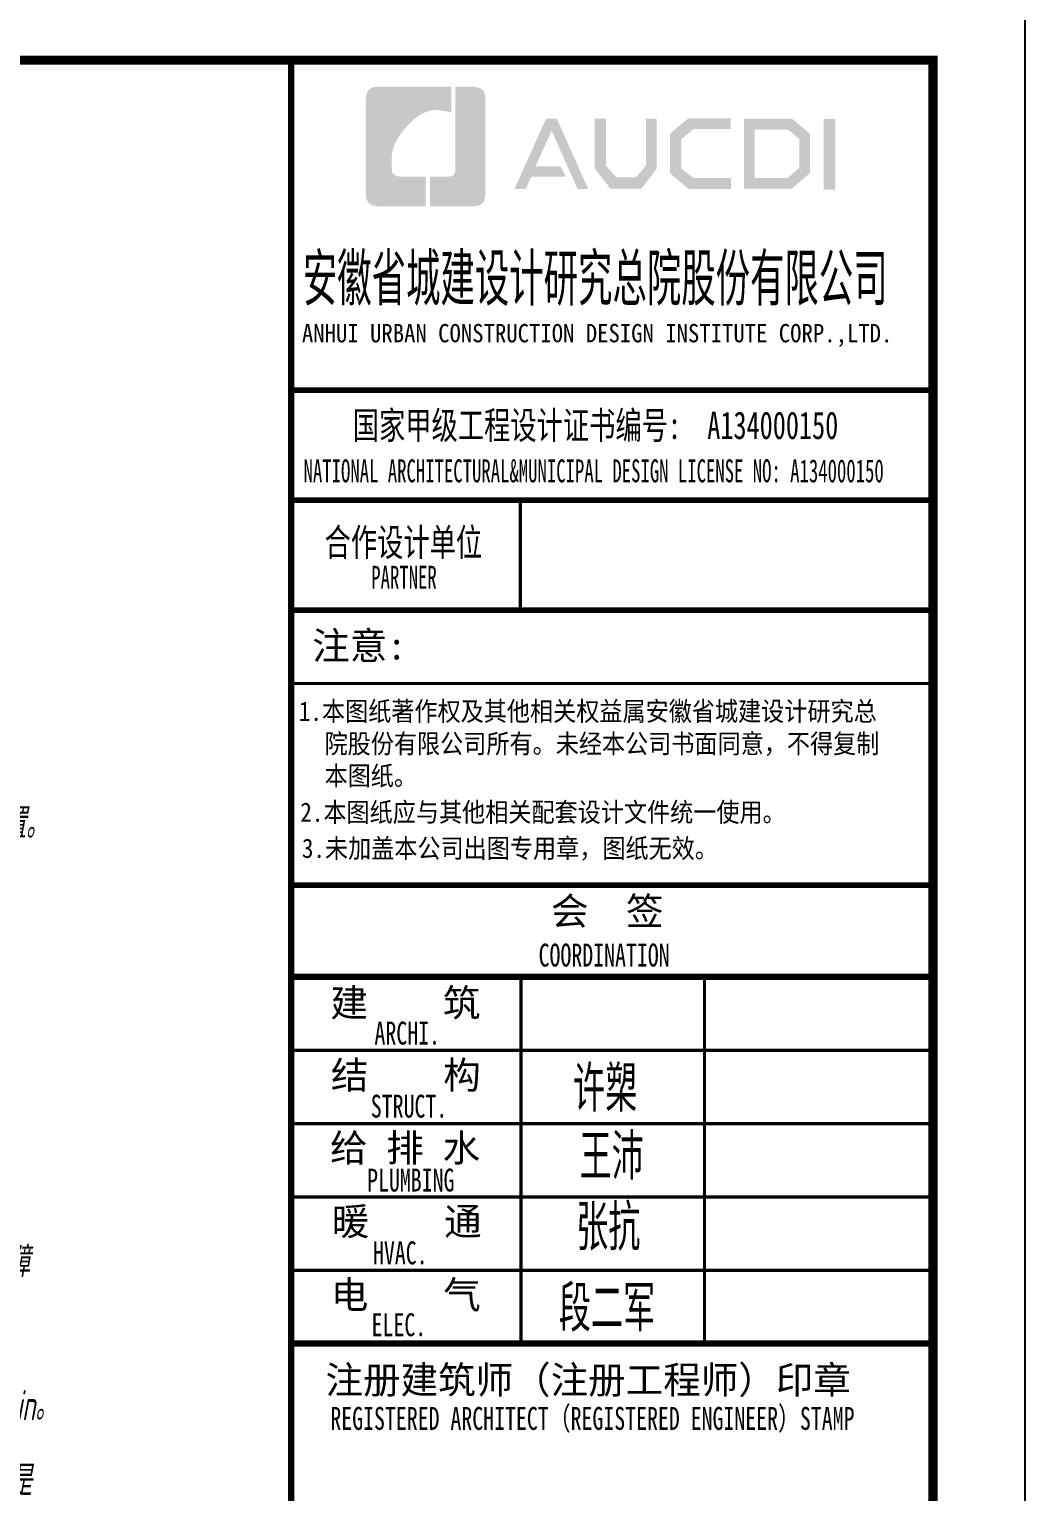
# Model space of a CAD drawing. Extents: x 491024 to 1725648, y 860327 to 1705161.
# Drawn here: x 599360 to 610215, y 1113194 to 1129147 of the extents above; entities that cross this region are included whole.
import ezdxf

# ---------------------------------------------------------------- set-up
doc = ezdxf.new("R2010")
doc.units = 0
doc.header["$LTSCALE"] = 1000
doc.header["$MEASUREMENT"] = 0
for name, color, linetype in [('DIM-照明', 3, 'Continuous'), ('PUB_TITLE', 7, 'Continuous'), ('图框', 140, 'Continuous'), ('图签文字', 147, 'Continuous')]:
    doc.layers.add(name, color=color, linetype=linetype)
doc.styles.add('HT', font='simhei.ttf')
doc.styles.add('HZTXT', font='gbeitc.shx', dxfattribs={"width": 0.8, "height": 400, "bigfont": 'hztxt.shx'})
doc.styles.add('建筑图签-1', font='simhei.ttf', dxfattribs={"width": 0.7})
doc.styles.add('建筑图签-2', font='TXT.shx', dxfattribs={"width": 0.5, "bigfont": 'HZTXT.shx'})

# ---------------------------------------------------------------- blocks, each defined once
blk = doc.blocks.new('院标1')
h = blk.add_hatch(color=150)
h.dxf.hatch_style = 1
h.set_gradient(color1=(33, 113, 253), color2=(33, 113, 253), tint=1, name='INVCURVED')
edge = h.paths.add_edge_path()
edge.add_spline(control_points=[(116373, 648379), (116379, 648379), (116382, 648379), (116391, 648379), (116391, 648379), (116391, 648379), (116616, 648379), (116616, 648379), (116616, 648379), (116616, 648379), (116616, 648054), (116616, 648054), (116616, 648054), (116616, 648054), (116108, 648054), (116108, 648054), (116108, 648054), (116028, 648054), (115963, 648111), (115963, 648199), (115963, 648199), (115963, 648199), (115963, 649215), (115963, 649215), (115963, 649215), (115963, 649295), (116018, 649360), (116108, 649360), (116108, 649360), (116108, 649360), (116897, 649360), (116897, 649360), (116897, 649360), (116897, 649360), (116897, 649080), (116897, 649080), (116897, 649080), (116897, 649080), (116566, 649140), (116356, 648859), (116356, 648859), (116245, 648719), (116240, 648545), (116247, 648466), (116247, 648466), (116254, 648386), (116247, 648466), (116247, 648466), (116247, 648466), (116247, 648466), (116258, 648374), (116373, 648379)], knot_values=[0, 0, 0, 0, 0.071429, 0.071429, 0.071429, 0.107143, 0.142857, 0.142857, 0.142857, 0.178571, 0.214286, 0.214286, 0.214286, 0.25, 0.285714, 0.285714, 0.285714, 0.321429, 0.357143, 0.357143, 0.357143, 0.392857, 0.428571, 0.428571, 0.428571, 0.464286, 0.5, 0.5, 0.5, 0.535714, 0.571429, 0.571429, 0.571429, 0.607143, 0.642857, 0.642857, 0.642857, 0.678571, 0.714286, 0.714286, 0.714286, 0.75, 0.785714, 0.785714, 0.785714, 0.821429, 0.857143, 0.857143, 0.857143, 0.928571, 1, 1, 1, 1], degree=3, periodic=0)
h = blk.add_hatch(color=150)
h.dxf.hatch_style = 1
h.set_gradient(color1=(33, 113, 253), color2=(33, 113, 253), tint=1, name='INVCURVED')
edge = h.paths.add_edge_path()
edge.add_spline(control_points=[(117268, 649215), (117268, 649215), (117268, 648199), (117268, 648199), (117268, 648199), (117268, 648114), (117212, 648054), (117123, 648054), (117123, 648054), (117123, 648054), (116663, 648054), (116663, 648054), (116663, 648054), (116663, 648054), (116663, 648379), (116663, 648379), (116663, 648379), (116663, 648379), (116865, 648379), (116865, 648379), (116865, 648379), (116907, 648379), (116941, 648413), (116941, 648455), (116941, 648455), (116941, 648455), (116941, 649360), (116941, 649360), (116941, 649360), (116941, 649360), (117123, 649360), (117123, 649360), (117123, 649360), (117204, 649360), (117268, 649306), (117268, 649215)], knot_values=[0, 0, 0, 0, 0.1, 0.1, 0.1, 0.15, 0.2, 0.2, 0.2, 0.25, 0.3, 0.3, 0.3, 0.35, 0.4, 0.4, 0.4, 0.45, 0.5, 0.5, 0.5, 0.55, 0.6, 0.6, 0.6, 0.65, 0.7, 0.7, 0.7, 0.75, 0.8, 0.8, 0.8, 0.9, 1, 1, 1, 1], degree=3, periodic=0)
blk = doc.blocks.new('2q3q2342q35q2343r5q23rwetr')
at = {"layer": 'PUB_TITLE'}
h = blk.add_hatch(color=147, dxfattribs=at)
h.paths.add_polyline_path([(3533426, 3160669), (3533552, 3160669), (3533552, 3159898), (3533426, 3159898)])
h.paths.add_polyline_path([(3532673, 3160552), (3532673, 3160026), (3533034, 3160026), (3533158, 3160133), (3533158, 3160451), (3533038, 3160552)], flags=16)
h.paths.add_polyline_path([(3532555, 3160670), (3532555, 3159908), (3533078, 3159908), (3533276, 3160078), (3533276, 3160506), (3533081, 3160670)])
h.paths.add_polyline_path([(3532412, 3160674), (3532412, 3160558), (3532005, 3160558), (3531873, 3160447), (3531873, 3160128), (3532005, 3160025), (3532415, 3160025), (3532415, 3159904), (3531951, 3159904), (3531748, 3160078), (3531748, 3160506), (3531947, 3160674)])
h.paths.add_polyline_path([(3530929, 3160672), (3531050, 3160672), (3531050, 3160161), (3531164, 3160030), (3531375, 3160030), (3531489, 3160161), (3531489, 3160672), (3531603, 3160672), (3531603, 3160124), (3531438, 3159907), (3531101, 3159907), (3530929, 3160126)])
h.paths.add_polyline_path([(3530398, 3160671), (3530515, 3160671), (3530857, 3159906), (3530741, 3159906), (3530459, 3160540), (3530284, 3160152), (3530556, 3160152), (3530616, 3160037), (3530236, 3160037), (3530177, 3159904), (3530054, 3159904)])
at = {"layer": '图框'}
for p, q in [((3527618, 3157710), (3534618, 3157710)), ((3527618, 3157710), (3534618, 3157710)), ((3527618, 3156510), (3534618, 3156510))]:
    blk.add_line(p, q, dxfattribs=at)
for points, const_width in [([(3527618, 3121310), (3527618, 3161310)], 70), ([(3527618, 3157710), (3534618, 3157710)], 60), ([(3527618, 3156510), (3534618, 3156510)], 60), ([(3527618, 3156510), (3534618, 3156510)], 60), ([(3530118, 3156510), (3530118, 3155310)], 35), ([(3527618, 3155310), (3534618, 3155310)], 60), ([(3527618, 3155310), (3534618, 3155310)], 60), ([(3527618, 3154510), (3534618, 3154510)], 35), ([(3527626, 3152310), (3534626, 3152310)], 60), ([(3527626, 3151310), (3534626, 3151310)], 70), ([(3527626, 3151310), (3534626, 3151310)], 70), ([(3530126, 3151310), (3530126, 3147310)], 35), ([(3532126, 3151310), (3532126, 3147310)], 35), ([(3527626, 3150510), (3534626, 3150510)], 35), ([(3527626, 3149710), (3534626, 3149710)], 35), ([(3527626, 3148910), (3534626, 3148910)], 35), ([(3527626, 3148110), (3534626, 3148110)], 35), ([(3527626, 3147310), (3534626, 3147310)], 70)]:
    blk.add_lwpolyline(points, dxfattribs=dict(at, const_width=const_width))
blk.add_blockref('院标1', (3412469, 2511661))
at = {"layer": 'PUB_TITLE', "style": 'HT', "width": 0.88}
for s, p in [('1.本图纸著作权及其他相关权益属安徽省城建设计研究总', (3527703, 3154103)), ('院股份有限公司所有。未经本公司书面同意，不得复制', (3527983, 3153749)), ('本图纸。', (3527983, 3153399)), (' 2.本图纸应与其他相关配套设计文件统一使用。 ', (3527593, 3153002)), ('3.未加盖本公司出图专用章，图纸无效。', (3527736, 3152608))]:
    blk.add_text(s, height=210, dxfattribs=at).set_placement(p)
at = {"layer": '图签文字', "color": 7, "style": '建筑图签-1'}
for s, height, width, p in [('安徽省城建设计研究总院股份有限公司', 500, 0.55, (3527746, 3158687)), ('国家甲级工程设计证书编号:  A134000150', 300, 0.7, (3528290, 3157177)), ('合作设计单位', 300, 0.7, (3527983, 3155900))]:
    blk.add_text(s, height=height, dxfattribs=dict(at, width=width)).set_placement(p)
at = {"layer": '图签文字', "linetype": 'Continuous', "style": '建筑图签-1', "width": 0.91}
blk.add_text('ANHUI URBAN CONSTRUCTION DESIGN INSTITUTE CORP.,LTD.', height=200, dxfattribs=at).set_placement((3527736, 3158232))
at = {"layer": '图签文字', "style": '建筑图签-1'}
for s, width, p in [('NATIONAL ARCHITECTURAL&MUNICIPAL DESIGN LICENSE NO: A134000150', 0.6, (3527754, 3156705)), ('PARTNER', 0.6, (3528492, 3155544)), ('COORDINATION', 0.7, (3530317, 3151423)), ('ARCHI.', 0.7, (3528527, 3150572)), ('STRUCT.', 0.7, (3528487, 3149775)), ('PLUMBING', 0.7, (3528447, 3148969)), ('HVAC.', 0.7, (3528511, 3148175)), ('ELEC.', 0.7, (3528496, 3147391)), ('REGISTERED ARCHITECT（REGISTERED ENGINEER）STAMP', 0.7, (3528046, 3146369))]:
    blk.add_text(s, height=250, dxfattribs=dict(at, width=width)).set_placement(p)
at = {"layer": '图签文字', "color": 7, "style": '建筑图签-1'}
for s, p in [('注意:', (3527849, 3154773)), ('会  签', (3530452, 3151878)), ('建    筑', (3528047, 3150877)), ('结    构', (3528052, 3150089)), ('给 排 水', (3528043, 3149295)), ('暖    通', (3528061, 3148492)), ('电    气', (3528051, 3147692)), ('注册建筑师（注册工程师）印章', (3527993, 3146764))]:
    blk.add_text(s, height=300, dxfattribs=at).set_placement(p)
at = {"layer": '图签文字', "color": 1, "style": '建筑图签-2', "width": 0.7}
for s, p in [('许槊', (3530692, 3149838)), ('王沛', (3530763, 3149097)), ('张抗', (3530727, 3148326)), ('段二军', (3530538, 3147442))]:
    blk.add_text(s, height=500, dxfattribs=at).set_placement(p)

msp = doc.modelspace()

# ---------------------------------------------------------------- linework, layer by layer
at = {"layer": '图框'}
msp.add_lwpolyline([(550815, 1129764.5), (610214.8, 1129764.5), (610214.8, 1087810.2), (550815, 1087810.2)], close=True, dxfattribs=at)
at = {"layer": '图框', "const_width": 100}
msp.add_lwpolyline([(553315, 1088810.2), (609215, 1088810.2), (609215, 1128810.2), (553315, 1128810.2)], close=True, dxfattribs=at)

# ---------------------------------------------------------------- block references
at = {"layer": '图框'}
msp.add_blockref('2q3q2342q35q2343r5q23rwetr', (-2925402.8, -2032499.8), dxfattribs=at)

# ---------------------------------------------------------------- texts
at = {"layer": 'DIM-照明', "style": 'HZTXT', "width": 0.7}
for s, p in [('4、消防应急照明和疏散指示系统（包括应急照明控制器、应急照明集中电源、消防应急照明灯具、消防应急标志灯等）应能将故障状态及应急工作状态信息传输给消防控制室图形显示装置。', (580224.2, 1120320.3, 11589.6)), ('3、消防应急照明灯要求：采用LED光源，工作电压为DC36V，光效应不小于80lm/W，应有防眩光处理措施，灯罩为阻燃材料，灯壳为金属材质，应有能通过外表面观察到自身正常及故障', (580224.2, 1115536.7, 11589.6)), ('6、应急时间要求：应急疏散照明灯具集中电源(EPS)供电时间，应包含非火灾状态下系统主电源断电后供电时间30min+火灾状态下应急供电时间30min，即集中电源(EPS)供电时间为60min。', (580224.2, 1113972.5, 11589.6)), ('楼应急照明。 为了确保本系统的稳定性，除接受经专门的编程的FAS系统防火分区一个着火点信号的输入信号及对应返回信号外，其它均采用非开放的运行模式(内系统自行管理，对外只是', (580224.2, 1113150.5, 11589.6))]:
    msp.add_text(s, height=330.162, dxfattribs=at).set_placement(p)

doc.saveas('drawing.dxf')
